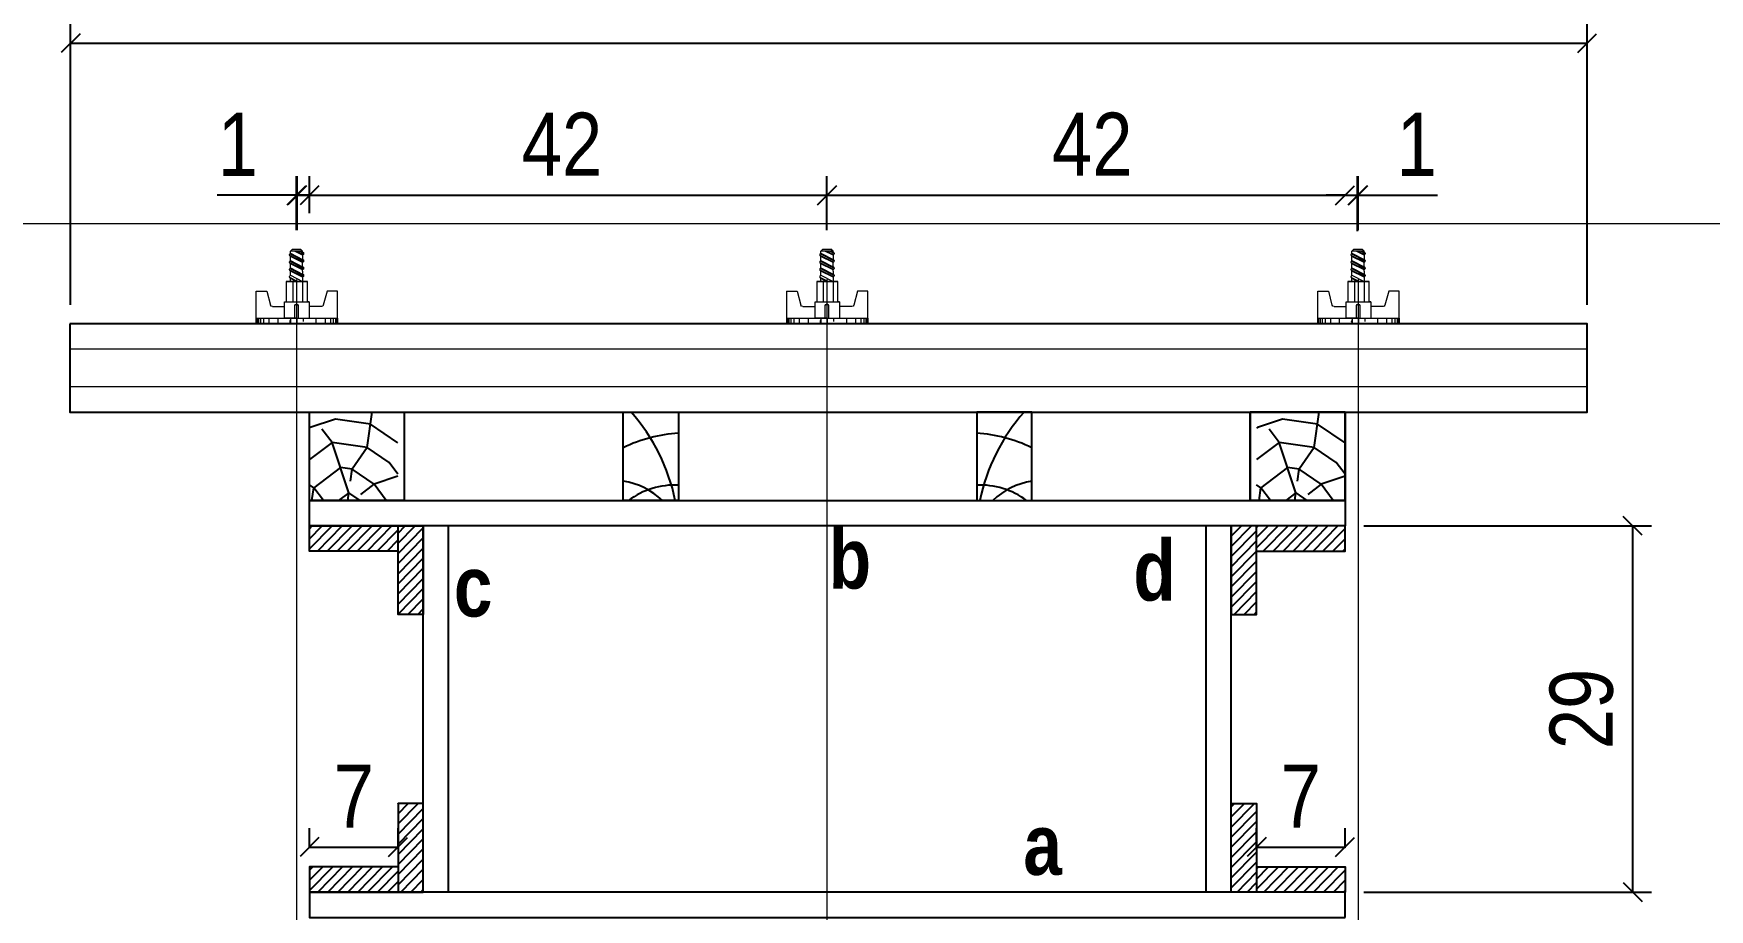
# Model space of a CAD drawing. Extents: x 2282 to 12463, y 760 to 16806.
# Drawn here: x 7774 to 8039.6, y 13948.4 to 14087.1 of the extents above; entities that cross this region are included whole.
import ezdxf

# ---------------------------------------------------------------- set-up
doc = ezdxf.new("R2010")
doc.units = 0
for name, color, linetype in [('1-2 PONTALETE', 7, 'Continuous'), ('COTA', 241, 'Continuous'), ('GRAVATA', 2, 'Continuous'), ('NOMENCLATURA', 7, 'Continuous'), ('Painéis', 200, 'Continuous'), ('PONTALETE', 7, 'Continuous'), ('SARRAFO', 251, 'Continuous')]:
    doc.layers.add(name, color=color, linetype=linetype)
doc.layers.add('CARIMBO', color=255, linetype='Continuous', lineweight=9)
doc.layers.add('Hachura', color=251, linetype='Continuous', lineweight=9)
doc.styles.add('COTA TECNICA 2X', font='techl___.ttf', dxfattribs={"height": 10})
doc.styles.add('ROMANC', font='techb___.ttf', dxfattribs={"height": 2.5})
doc.dimstyles.new('SECAO PILAR', dxfattribs={"dimtxt": 10, "dimasz": 3, "dimexe": 3, "dimexo": 3, "dimgap": 3, "dimtad": 1, "dimdec": 1, "dimlfac": 0.5, "dimzin": 12, "dimdsep": 46, "dimtxsty": 'COTA TECNICA 2X', "dimblk1": 'OBLIQUE', "dimblk2": 'OBLIQUE', "dimsah": 1, "dimcen": 0.9, "dimclrd": 256, "dimclre": 256, "dimclrt": 256, "dimadec": 1, "dimazin": 3, "dimtfac": 1, "dimtdec": 1, "dimtmove": 0, "dimatfit": 3, "dimfxl": 1, "dimtolj": 1, "dimtzin": 12, "dimarcsym": 0})
pattern_1 = [(45.5, (-107777.8458, -19734.4153), (-0.802406755, 0.788522922), [])]
pattern_2 = [(45.5, (-88980.7956, -19680.3702), (-0.802406755, 0.788522922), [])]
pattern_3 = [(45.5, (-107777.8458, -19764.4153), (-0.802406755, 0.788522922), [])]
pattern_4 = [(45.5, (-88980.7956, -19710.3702), (-0.802406755, 0.788522922), [])]

# ---------------------------------------------------------------- blocks, each defined once
blk = doc.blocks.new('_Oblique')
at = {"color": 0, "linetype": 'ByBlock', "lineweight": -2}
blk.add_line((-0.5, -0.5), (0.5, 0.5), dxfattribs=at)
blk = doc.blocks.new('*D274')
at = {"layer": 'COTA', "lineweight": -2, "transparency": 16777216}
for p, q in [((7815.71, 14055.98), (7815.71, 14064.53)), ((7817.77, 14058.69), (7817.77, 14064.53)), ((7815.71, 14061.53), (7803.12, 14061.53)), ((7817.77, 14061.53), (7815.71, 14061.53)), ((7817.77, 14061.53), (7820.77, 14061.53))]:
    blk.add_line(p, q, dxfattribs=at)
at = {"layer": 'Defpoints', "color": 0, "transparency": 16777216}
for p in [(7815.71, 14061.53), (7817.77, 14055.69), (7815.71, 14052.98)]:
    blk.add_point(p, dxfattribs=at)
at = {"layer": 'COTA', "lineweight": -2, "transparency": 16777216, "xscale": 3, "yscale": 3, "zscale": 3}
blk.add_blockref('_Oblique', (7815.71, 14061.53), dxfattribs=at)
at = {"layer": 'COTA', "lineweight": -2, "transparency": 16777216, "xscale": 3, "yscale": 3, "zscale": 3, "rotation": 180}
blk.add_blockref('_Oblique', (7817.77, 14061.53), dxfattribs=at)
at = {"layer": 'COTA', "transparency": 16777216, "insert": (7806.41, 14069.59), "char_height": 10, "attachment_point": 5, "style": 'COTA TECNICA 2X'}
blk.add_mtext('\\A1;1', dxfattribs=at)
blk = doc.blocks.new('*D275')
at = {"layer": 'COTA', "lineweight": -2, "transparency": 16777216}
for p, q in [((7983.88, 14055.98), (7983.88, 14064.53)), ((7981.81, 14061.53), (7978.81, 14061.53)), ((7981.81, 14061.53), (7983.88, 14061.53)), ((7983.88, 14061.53), (7996.46, 14061.53))]:
    blk.add_line(p, q, dxfattribs=at)
at = {"layer": 'Defpoints', "color": 0, "transparency": 16777216}
for p in [(7981.81, 14061.53), (7983.88, 14061.53), (7983.88, 14052.98)]:
    blk.add_point(p, dxfattribs=at)
at = {"layer": 'COTA', "lineweight": -2, "transparency": 16777216, "xscale": 3, "yscale": 3, "zscale": 3}
blk.add_blockref('_Oblique', (7981.81, 14061.53), dxfattribs=at)
at = {"layer": 'COTA', "lineweight": -2, "transparency": 16777216, "xscale": 3, "yscale": 3, "zscale": 3, "rotation": 180}
blk.add_blockref('_Oblique', (7983.88, 14061.53), dxfattribs=at)
at = {"layer": 'COTA', "transparency": 16777216, "insert": (7993.17, 14069.59), "char_height": 10, "attachment_point": 5, "style": 'COTA TECNICA 2X'}
blk.add_mtext('\\A1;1', dxfattribs=at)
blk = doc.blocks.new('*D276')
at = {"layer": 'COTA', "lineweight": -2, "transparency": 16777216}
for p, q in [((7779.91, 14044.18), (7779.91, 14088.61)), ((8020.17, 14044.18), (8020.17, 14088.61)), ((7779.91, 14085.61), (8020.17, 14085.61))]:
    blk.add_line(p, q, dxfattribs=at)
at = {"layer": 'Defpoints', "color": 0, "transparency": 16777216}
for p in [(8020.17, 14085.61), (7779.91, 14041.18), (8020.17, 14041.18)]:
    blk.add_point(p, dxfattribs=at)
at = {"layer": 'COTA', "lineweight": -2, "transparency": 16777216, "xscale": 3, "yscale": 3, "zscale": 3, "rotation": 180}
blk.add_blockref('_Oblique', (7779.91, 14085.61), dxfattribs=at)
at = {"layer": 'COTA', "lineweight": -2, "transparency": 16777216, "xscale": 3, "yscale": 3, "zscale": 3}
blk.add_blockref('_Oblique', (8020.17, 14085.61), dxfattribs=at)
at = {"layer": 'COTA', "transparency": 16777216, "insert": (7865.04, 14094.34), "char_height": 10, "attachment_point": 5, "style": 'COTA TECNICA 2X'}
blk.add_mtext('\\A1;Perfil Metálico L=150', dxfattribs=at)
blk = doc.blocks.new('*D277')
at = {"layer": 'COTA', "lineweight": -2, "transparency": 16777216}
for p, q in [((7984.81, 14009.17), (8030.38, 14009.17)), ((8027.38, 14009.17), (8027.38, 13951.17)), ((7984.81, 13951.17), (8030.38, 13951.17))]:
    blk.add_line(p, q, dxfattribs=at)
at = {"layer": 'Defpoints', "color": 0, "transparency": 16777216}
for p in [(7981.81, 14009.17), (7981.81, 13951.17), (8027.38, 13951.17)]:
    blk.add_point(p, dxfattribs=at)
at = {"layer": 'COTA', "lineweight": -2, "transparency": 16777216, "xscale": 3, "yscale": 3, "zscale": 3}
for p, rotation in [((8027.38, 14009.17), 90), ((8027.38, 13951.17), 270)]:
    blk.add_blockref('_Oblique', p, dxfattribs=dict(at, rotation=rotation))
at = {"layer": 'COTA', "transparency": 16777216, "insert": (8019.3, 13980.17), "char_height": 10, "attachment_point": 5, "rotation": 90, "style": 'COTA TECNICA 2X'}
blk.add_mtext('\\A1;29', dxfattribs=at)
blk = doc.blocks.new('C')
at = {"layer": 'Hachura', "color": 0}
for p, q in [((0, 3.22), (0, -3.22)), ((0.45, 3.22), (0, 3.22)), ((0.46, 3.16), (0, 3.16)), ((0.46, 3.05), (0, 3.05)), ((0.46, 2.88), (0, 2.88)), ((0, 2.75), (0, -1.16)), ((0.45, -3.23), (0.45, 3.22)), ((0.45, 3.22), (2.58, 3.22)), ((2.58, 3.22), (2.58, 2.39)), ((0.46, 2.65), (0, 2.65)), ((0.46, 2.23), (0, 2.23)), ((0.46, 1.51), (0, 1.51)), ((1.35, 1.94), (1.35, 0.96)), ((2.58, 2.39), (1.47, 2.09)), ((0.39, 0.49), (0.17, 0.49)), ((1.74, 0.97), (0.45, 0.97)), ((1.45, 0.1), (0.45, 0.1)), ((1.74, -0.97), (1.74, 0.97)), ((1.74, 0.97), (1.74, 0.84)), ((1.74, 0.97), (1.74, 0.84)), ((1.74, 0.84), (3.35, 0.84)), ((3.35, 0.45), (1.74, 0.45)), ((3.32, 0.84), (3.32, -0.84)), ((3.35, 0.84), (3.35, -0.84)), ((3.68, 0.45), (3.35, 0.45)), ((3.84, -0.52), (3.35, 0.45)), ((3.35, 0.06), (3.67, -0.57)), ((3.68, 0.45), (4.16, -0.52)), ((3.72, 0.5), (4.25, -0.57)), ((4.37, -0.55), (3.83, 0.53)), ((4.15, 0.45), (3.93, 0.45)), ((4.42, -0.52), (3.93, 0.45)), ((4.15, 0.45), (4.26, 0.45)), ((4.26, 0.45), (4.74, -0.52)), ((4.3, 0.5), (4.83, -0.57)), ((4.95, -0.55), (4.41, 0.53)), ((4.51, 0.45), (4.84, 0.45)), ((5, -0.52), (4.51, 0.45)), ((4.84, 0.45), (5.32, -0.52)), ((4.88, 0.5), (5.41, -0.57)), ((5.53, -0.55), (4.99, 0.53)), ((5.58, -0.52), (5.09, 0.45)), ((5.42, 0.45), (5.09, 0.45)), ((5.58, -0.52), (5.09, 0.45)), ((5.42, 0.45), (5.74, -0.19)), ((5.46, 0.5), (5.74, -0.07)), ((5.74, 0.19), (5.57, 0.53)), ((5.74, 0.32), (5.68, 0.45)), ((5.68, 0.45), (5.74, 0.45)), ((5.74, 0.45), (5.9, 0.29)), ((5.74, 0.45), (5.74, -0.52)), ((5.9, -0.36), (5.9, 0.29)), ((0.45, 0), (0, 0)), ((0.08, -0.48), (0.29, -0.48)), ((0.29, -0.48), (0.4, -0.48)), ((0.45, 0), (0.45, -0.97)), ((0.45, -0.16), (1.45, -0.16)), ((0.45, -0.65), (0.45, -0.32)), ((0.45, -3.23), (0.45, -0.65)), ((0.45, -0.97), (1.74, -0.97)), ((1.35, -1.94), (1.35, -0.97)), ((3.35, -0.32), (1.74, -0.32)), ((3.35, -0.84), (1.74, -0.84)), ((3.35, -0.07), (3.58, -0.52)), ((3.35, -0.52), (3.58, -0.52)), ((3.84, -0.52), (4.16, -0.52)), ((4.42, -0.52), (4.74, -0.52)), ((4.63, -0.52), (4.74, -0.52)), ((5, -0.52), (5.32, -0.52)), ((5.58, -0.52), (5.74, -0.52)), ((5.74, -0.52), (5.9, -0.36)), ((5.74, -0.52), (5.74, -0.52)), ((0.46, -1.52), (0, -1.52)), ((0.46, -2.23), (0, -2.23)), ((0.46, -2.65), (0, -2.65)), ((2.58, -2.39), (1.47, -2.1)), ((2.58, -3.23), (2.58, -2.39)), ((0.46, -2.88), (0, -2.88)), ((0.46, -3.05), (0, -3.05)), ((0.46, -3.16), (0, -3.16)), ((0, -3.22), (2.57, -3.22))]:
    blk.add_line(p, q, dxfattribs=at)
for centre, radius, start, end in [((1.52, 1.94), 0.161, 104.7436, 180), ((1.44, -0.03), 0.129, 272.695, 87.305), ((3.81, 0.39), 0.143, 25.5688, 154.4312), ((4.39, 0.39), 0.143, 25.5688, 154.4312), ((4.97, 0.39), 0.143, 25.5688, 154.4312), ((5.55, 0.39), 0.143, 25.5688, 154.4312), ((0.17, -0.37), 0.174, 221.744, 317.8592), ((3.71, -0.4), 0.174, 222.1408, 318.256), ((4.29, -0.4), 0.174, 222.1408, 318.256), ((4.87, -0.4), 0.174, 222.1408, 318.256), ((5.45, -0.4), 0.174, 222.1408, 318.256), ((5.61, -0.4), 0.174, 317.8592, 318.256), ((1.52, -1.94), 0.161, 180, 255.2564)]:
    blk.add_arc(centre, radius, start, end, dxfattribs=at)
blk = doc.blocks.new('*D290')
at = {"layer": 'COTA', "lineweight": -2, "transparency": 16777216}
for p, q in [((7815.81, 14055.98), (7815.81, 14064.53)), ((7899.73, 14055.98), (7899.73, 14064.53)), ((7815.81, 14061.53), (7899.73, 14061.53))]:
    blk.add_line(p, q, dxfattribs=at)
at = {"layer": 'Defpoints', "color": 0, "transparency": 16777216}
for p in [(7899.73, 14061.53), (7815.81, 14052.98), (7899.73, 14052.98)]:
    blk.add_point(p, dxfattribs=at)
at = {"layer": 'COTA', "lineweight": -2, "transparency": 16777216, "xscale": 3, "yscale": 3, "zscale": 3, "rotation": 180}
blk.add_blockref('_Oblique', (7815.81, 14061.53), dxfattribs=at)
at = {"layer": 'COTA', "lineweight": -2, "transparency": 16777216, "xscale": 3, "yscale": 3, "zscale": 3}
blk.add_blockref('_Oblique', (7899.73, 14061.53), dxfattribs=at)
at = {"layer": 'COTA', "transparency": 16777216, "insert": (7857.77, 14069.6), "char_height": 10, "attachment_point": 5, "style": 'COTA TECNICA 2X'}
blk.add_mtext('\\A1;42', dxfattribs=at)
blk = doc.blocks.new('*D291')
at = {"layer": 'COTA', "lineweight": -2, "transparency": 16777216}
for p, q in [((7899.73, 14055.98), (7899.73, 14064.53)), ((7983.81, 14055.84), (7983.81, 14064.53)), ((7899.73, 14061.53), (7983.81, 14061.53))]:
    blk.add_line(p, q, dxfattribs=at)
at = {"layer": 'Defpoints', "color": 0, "transparency": 16777216}
for p in [(7983.81, 14061.53), (7899.73, 14052.98), (7983.81, 14052.84)]:
    blk.add_point(p, dxfattribs=at)
at = {"layer": 'COTA', "lineweight": -2, "transparency": 16777216, "xscale": 3, "yscale": 3, "zscale": 3, "rotation": 180}
blk.add_blockref('_Oblique', (7899.73, 14061.53), dxfattribs=at)
at = {"layer": 'COTA', "lineweight": -2, "transparency": 16777216, "xscale": 3, "yscale": 3, "zscale": 3}
blk.add_blockref('_Oblique', (7983.81, 14061.53), dxfattribs=at)
at = {"layer": 'COTA', "transparency": 16777216, "insert": (7941.77, 14069.6), "char_height": 10, "attachment_point": 5, "style": 'COTA TECNICA 2X'}
blk.add_mtext('\\A1;42', dxfattribs=at)
blk = doc.blocks.new('*D279')
at = {"layer": 'COTA', "lineweight": -2, "transparency": 16777216}
for p, q in [((7967.8, 13958.17), (7967.8, 13961.29)), ((7981.81, 13958.17), (7981.81, 13961.29)), ((7967.8, 13958.29), (7981.81, 13958.29))]:
    blk.add_line(p, q, dxfattribs=at)
at = {"layer": 'Defpoints', "color": 0, "transparency": 16777216}
for p in [(7981.81, 13958.29), (7967.8, 13955.17), (7981.81, 13955.17)]:
    blk.add_point(p, dxfattribs=at)
at = {"layer": 'COTA', "lineweight": -2, "transparency": 16777216, "xscale": 3, "yscale": 3, "zscale": 3, "rotation": 180}
blk.add_blockref('_Oblique', (7967.8, 13958.29), dxfattribs=at)
at = {"layer": 'COTA', "lineweight": -2, "transparency": 16777216, "xscale": 3, "yscale": 3, "zscale": 3}
blk.add_blockref('_Oblique', (7981.81, 13958.29), dxfattribs=at)
at = {"layer": 'COTA', "transparency": 16777216, "insert": (7974.8, 13966.36), "char_height": 10, "attachment_point": 5, "style": 'COTA TECNICA 2X'}
blk.add_mtext('\\A1;7', dxfattribs=at)
blk = doc.blocks.new('*D280')
at = {"layer": 'COTA', "lineweight": -2, "transparency": 16777216}
for p, q in [((7817.77, 13958.17), (7817.77, 13961.29)), ((7831.79, 13958.17), (7831.79, 13961.29)), ((7817.77, 13958.29), (7831.79, 13958.29))]:
    blk.add_line(p, q, dxfattribs=at)
at = {"layer": 'Defpoints', "color": 0, "transparency": 16777216}
for p in [(7831.79, 13958.29), (7817.77, 13955.17), (7831.79, 13955.17)]:
    blk.add_point(p, dxfattribs=at)
at = {"layer": 'COTA', "lineweight": -2, "transparency": 16777216, "xscale": 3, "yscale": 3, "zscale": 3, "rotation": 180}
blk.add_blockref('_Oblique', (7817.77, 13958.29), dxfattribs=at)
at = {"layer": 'COTA', "lineweight": -2, "transparency": 16777216, "xscale": 3, "yscale": 3, "zscale": 3}
blk.add_blockref('_Oblique', (7831.79, 13958.29), dxfattribs=at)
at = {"layer": 'COTA', "transparency": 16777216, "insert": (7824.78, 13966.36), "char_height": 10, "attachment_point": 5, "style": 'COTA TECNICA 2X'}
blk.add_mtext('\\A1;7', dxfattribs=at)

msp = doc.modelspace()

# ---------------------------------------------------------------- hatches: boundary and pattern name
at = {"layer": 'PONTALETE'}
h = msp.add_hatch(dxfattribs=at)
h.set_pattern_fill('TRONCO', color=1, scale=37.5, angle=82, style=0, pattern_type=2)
h.set_pattern_definition([(82, (-3816.7, 15375.83), (-31.91606, 42.35404), [11.25, -26.25]), (82, (-3818.558, 15376.09), (-31.91606, 42.35404), [11.25, -26.25]), (82, (-3822.01, 15378.47), (-31.91606, 42.35404), [7.5, -30]), (82, (-3825.463, 15380.847), (-31.91606, 42.35404), [5.625, -31.875]), (82, (-3829.176, 15381.37), (-31.91606, 42.35404), [3.75, -33.75]), (82, (-3834.194, 15372.607), (-31.91606, 42.35404), [1.875, -9.375, 1.875, -24.375]), (82, (-3835.27, 15378.44), (-31.91606, 42.35404), [1.875, -15, 5.625, -15]), (82, (-3836.08, 15386.126), (-31.91606, 42.35404), [1.875, -1.875, 1.875, -31.875]), (82, (-3838.2, 15384.53), (-31.91606, 42.35404), [1.875, -35.625]), (82, (-3842.173, 15383.196), (-31.91606, 42.35404), [5.625, -31.875]), (82, (-3845.887, 15383.717), (-31.91606, 42.35404), [7.5, -30]), (82, (-3849.86, 15382.383), (-31.91606, 42.35404), [9.375, -11.25, 1.875, -15]), (172, (-3829.668, 15364.397), (-42.35404, -31.91606), [1.875, -3.75, 9.375, -22.5]), (172, (-3833.12, 15366.776), (-42.35404, -31.91606), [1.875, -1.875, 5.625, -28.125]), (172, (-3847.714, 15370.72), (-42.35404, -31.91606), [3.75, -33.75]), (172, (-3832.6, 15370.49), (-42.35404, -31.91606), [7.5, -11.25, 1.875, -16.875]), (172, (-3852.762, 15375.217), (-42.35404, -31.91606), [1.875, -35.625]), (172, (-3833.934, 15374.464), (-42.35404, -31.91606), [5.625, -31.875]), (172, (-3835.27, 15378.44), (-42.35404, -31.91606), [3.75, -33.75]), (172, (-3834.746, 15382.15), (-42.35404, -31.91606), [1.875, -5.625, 5.625, -24.375]), (172, (-3836.342, 15384.27), (-42.35404, -31.91606), [1.875, -35.625]), (172, (-3828.654, 15385.082), (-42.35404, -31.91606), [5.25, -32.25]), (172, (-3820.966, 15385.895), (-42.35404, -31.91606), [3.75, -33.75]), (172, (-3835.3, 15391.696), (-42.35404, -31.91606), [1.875, -35.625]), (172, (-3832.92, 15395.15), (-42.35404, -31.91606), [5.625, -31.875]), (172, (-3832.398, 15398.863), (-42.35404, -31.91606), [5.625, -31.875]), (127, (-3818.327, 15391.205), (-37.13505, 5.21899), [2.651625, -2.651625, 2.651625, -45.078134]), (127, (-3828.654, 15385.082), (-37.13505, 5.21899), [5.30325, -47.72976]), (127, (-3849.31, 15372.838), (-37.13505, 5.21899), [5.30325, -47.72976]), (127, (-3838.982, 15378.96), (-37.13505, 5.21899), [5.30325, -47.72976]), (127, (-3831.294, 15379.773), (-37.13505, 5.21899), [5.30325, -47.72976]), (127, (-3822.3, 15389.87), (-37.13505, 5.21899), [5.30325, -47.72976]), (127, (-3824.68, 15386.417), (-37.13505, 5.21899), [7.95495, -45.07806]), (127, (-3842.956, 15377.625), (-37.13505, 5.21899), [2.65162, -50.38138]), (127, (-3846.93, 15376.29), (-37.13505, 5.21899), [2.65162, -50.38138]), (127, (-3844.843, 15391.144), (-37.13505, 5.21899), [2.65162, -50.38138]), (127, (-3828.363, 15373.68), (-37.13505, 5.21899), [2.65162, -50.38138]), (127, (-3838.49, 15395.932), (-37.13505, 5.21899), [2.65162, -50.38138]), (127, (-3836.603, 15382.413), (-37.13505, 5.21899), [2.65162, -50.38138]), (127, (-3839.795, 15386.648), (-37.13505, 5.21899), [2.65162, -50.38138]), (217, (-3832.63, 15383.748), (-5.21899, -37.13505), [2.651625, -2.651625, 7.95495, -39.77481]), (217, (-3831.846, 15389.318), (-5.21899, -37.13505), [2.65162, -50.38138]), (217, (-3818.849, 15387.49), (-5.21899, -37.13505), [2.65162, -50.38138]), (217, (-3829.176, 15381.37), (-5.21899, -37.13505), [2.65162, -50.38138]), (217, (-3835.82, 15387.983), (-5.21899, -37.13505), [2.65162, -50.38138]), (217, (-3827.841, 15377.394), (-5.21899, -37.13505), [2.65162, -50.38138]), (217, (-3825.754, 15392.249), (-5.21899, -37.13505), [2.65162, -50.38138]), (217, (-3818.267, 15364.688), (-5.21899, -37.13505), [2.65162, -50.38138]), (217, (-3819.862, 15366.806), (-5.21899, -37.13505), [5.30325, -47.72976]), (217, (-3821.458, 15368.924), (-5.21899, -37.13505), [5.30325, -47.72976]), (217, (-3820.936, 15372.637), (-5.21899, -37.13505), [5.30325, -47.72976]), (217, (-3824.39, 15375.016), (-5.21899, -37.13505), [5.30325, -47.72976]), (217, (-3837.155, 15391.957), (-5.21899, -37.13505), [5.30325, -47.72976]), (217, (-3817.544, 15396.775), (-5.21899, -37.13505), [5.30325, -47.72976]), (217, (-3846.99, 15402.807), (-5.21899, -37.13505), [5.30325, -47.72976]), (217, (-3843.277, 15402.285), (-5.21899, -37.13505), [5.30325, -47.72976]), (217, (-3841.943, 15398.31), (-5.21899, -37.13505), [5.30325, -47.72976]), (217, (-3845.596, 15372.316), (-5.21899, -37.13505), [7.95495, -45.07806]), (217, (-3838.49, 15395.932), (-5.21899, -37.13505), [7.95495, -45.07806]), (108.56505, (-3852.501, 15377.073), (5.218991, 37.135053), [4.1925, -79.66005]), (108.56505, (-3833.934, 15374.464), (5.218991, 37.135053), [4.1925, -79.66005]), (108.56505, (-3844.552, 15379.743), (5.218991, 37.135053), [4.1925, -79.66005]), (108.56505, (-3816.992, 15387.23), (5.218991, 37.135053), [4.1925, -79.66005]), (108.56505, (-3820.966, 15385.895), (5.218991, 37.135053), [4.1925, -79.66005]), (108.56505, (-3829.959, 15375.799), (5.218991, 37.135053), [4.1925, -79.66005]), (108.56505, (-3848.527, 15378.408), (5.218991, 37.135053), [4.1925, -79.66005]), (108.56505, (-3835.82, 15387.983), (5.218991, 37.135053), [8.385, -75.46755]), (145.43495, (-3841.39, 15388.766), (-37.135053, 5.218991), [4.1925, -79.66005]), (145.43495, (-3829.467, 15392.77), (-37.135053, 5.218991), [4.1925, -79.66005]), (145.43495, (-3839.504, 15375.247), (-37.135053, 5.218991), [4.1925, -79.66005]), (145.43495, (-3842.404, 15368.08), (-37.135053, 5.218991), [4.1925, -79.66005]), (145.43495, (-3831.846, 15389.318), (-37.135053, 5.218991), [4.1925, -79.66005]), (145.43495, (-3832.368, 15385.604), (-37.135053, 5.218991), [4.1925, -79.66005]), (145.43495, (-3840.026, 15371.533), (-37.135053, 5.218991), [8.385, -75.46755]), (145.43495, (-3823.114, 15397.558), (-37.135053, 5.218991), [8.385, -75.46755]), (145.43495, (-3825.493, 15394.105), (-37.135053, 5.218991), [8.385, -75.46755]), (198.56505, (-3824.098, 15363.614), (-37.135053, 5.218991), [4.1925, -79.66005]), (198.56505, (-3844.522, 15366.485), (-37.135053, 5.218991), [4.1925, -79.66005]), (198.56505, (-3817.484, 15370.259), (-37.135053, 5.218991), [4.1925, -79.66005]), (198.56505, (-3851.427, 15371.242), (-37.135053, 5.218991), [4.1925, -79.66005]), (198.56505, (-3828.624, 15371.824), (-37.135053, 5.218991), [4.1925, -79.66005]), (198.56505, (-3831.294, 15379.773), (-37.135053, 5.218991), [4.1925, -79.66005]), (198.56505, (-3838.199, 15384.53), (-37.135053, 5.218991), [4.1925, -79.66005]), (198.56505, (-3825.694, 15365.732), (-37.135057, 5.219004), [4.1925, -79.66005]), (198.56505, (-3829.959, 15375.799), (-37.135053, 5.218991), [4.1925, -79.66005]), (198.56505, (-3824.68, 15386.417), (-37.135053, 5.218991), [4.1925, -79.66005]), (198.56505, (-3827.871, 15390.653), (-37.135053, 5.218991), [4.1925, -79.66005]), (198.56505, (-3837.968, 15399.645), (-37.135053, 5.218991), [4.1925, -79.66005]), (198.56505, (-3853.023, 15373.36), (-37.135053, 5.218991), [4.1925, -79.66005]), (198.56505, (-3851.949, 15367.529), (-37.135053, 5.218991), [8.385, -75.46755]), (198.56505, (-3825.172, 15369.446), (-37.135053, 5.218991), [8.385, -75.46755]), (235.43495, (-3820.384, 15363.092), (-5.218991, -37.135053), [4.1925, -79.66005]), (235.43495, (-3814.091, 15394.396), (-5.218991, -37.135053), [4.1925, -79.66005]), (235.43495, (-3832.92, 15395.149), (-5.218991, -37.135053), [4.1925, -79.66005]), (235.43495, (-3822.01, 15378.468), (-5.218991, -37.135053), [4.1925, -79.66005]), (235.43495, (-3818.558, 15376.09), (-5.218991, -37.135053), [4.1925, -79.66005]), (235.43495, (-3825.463, 15380.847), (-5.218991, -37.135053), [4.1925, -79.66005]), (235.43495, (-3846.178, 15395.119), (-5.218991, -37.135053), [4.1925, -79.66005]), (235.43495, (-3847.513, 15399.093), (-5.218991, -37.135053), [8.385, -75.46755])])
h.paths.add_polyline_path([(7817.77, 14013.18), (7831.77, 14013.18), (7831.77, 14027.18), (7817.77, 14027.18)])
h = msp.add_hatch(dxfattribs=at)
h.set_pattern_fill('TRONCO', color=1, scale=37.5, angle=82, style=0, pattern_type=2)
h.set_pattern_definition([(82, (-3666.664, 15375.83), (-31.91606, 42.35404), [11.25, -26.25]), (82, (-3668.52, 15376.09), (-31.91606, 42.35404), [11.25, -26.25]), (82, (-3671.973, 15378.47), (-31.91606, 42.35404), [7.5, -30]), (82, (-3675.426, 15380.847), (-31.91606, 42.35404), [5.625, -31.875]), (82, (-3679.14, 15381.37), (-31.91606, 42.35404), [3.75, -33.75]), (82, (-3684.158, 15372.607), (-31.91606, 42.35404), [1.875, -9.375, 1.875, -24.375]), (82, (-3685.23, 15378.44), (-31.91606, 42.35404), [1.875, -15, 5.625, -15]), (82, (-3686.045, 15386.126), (-31.91606, 42.35404), [1.875, -1.875, 1.875, -31.875]), (82, (-3688.162, 15384.53), (-31.91606, 42.35404), [1.875, -35.625]), (82, (-3692.137, 15383.196), (-31.91606, 42.35404), [5.625, -31.875]), (82, (-3695.85, 15383.717), (-31.91606, 42.35404), [7.5, -30]), (82, (-3699.825, 15382.383), (-31.91606, 42.35404), [9.375, -11.25, 1.875, -15]), (172, (-3679.63, 15364.397), (-42.35404, -31.91606), [1.875, -3.75, 9.375, -22.5]), (172, (-3683.084, 15366.776), (-42.35404, -31.91606), [1.875, -1.875, 5.625, -28.125]), (172, (-3697.677, 15370.72), (-42.35404, -31.91606), [3.75, -33.75]), (172, (-3682.56, 15370.49), (-42.35404, -31.91606), [7.5, -11.25, 1.875, -16.875]), (172, (-3702.725, 15375.217), (-42.35404, -31.91606), [1.875, -35.625]), (172, (-3683.897, 15374.464), (-42.35404, -31.91606), [5.625, -31.875]), (172, (-3685.23, 15378.44), (-42.35404, -31.91606), [3.75, -33.75]), (172, (-3684.71, 15382.15), (-42.35404, -31.91606), [1.875, -5.625, 5.625, -24.375]), (172, (-3686.305, 15384.27), (-42.35404, -31.91606), [1.875, -35.625]), (172, (-3678.618, 15385.082), (-42.35404, -31.91606), [5.25, -32.25]), (172, (-3670.93, 15385.895), (-42.35404, -31.91606), [3.75, -33.75]), (172, (-3685.26, 15391.696), (-42.35404, -31.91606), [1.875, -35.625]), (172, (-3682.883, 15395.15), (-42.35404, -31.91606), [5.625, -31.875]), (172, (-3682.36, 15398.863), (-42.35404, -31.91606), [5.625, -31.875]), (127, (-3668.29, 15391.205), (-37.13505, 5.21899), [2.651625, -2.651625, 2.651625, -45.078134]), (127, (-3678.618, 15385.082), (-37.13505, 5.21899), [5.30325, -47.72976]), (127, (-3699.273, 15372.838), (-37.13505, 5.21899), [5.30325, -47.72976]), (127, (-3688.945, 15378.96), (-37.13505, 5.21899), [5.30325, -47.72976]), (127, (-3681.257, 15379.773), (-37.13505, 5.21899), [5.30325, -47.72976]), (127, (-3672.264, 15389.87), (-37.13505, 5.21899), [5.30325, -47.72976]), (127, (-3674.643, 15386.417), (-37.13505, 5.21899), [7.95495, -45.07806]), (127, (-3692.92, 15377.625), (-37.13505, 5.21899), [2.65162, -50.38138]), (127, (-3696.894, 15376.29), (-37.13505, 5.21899), [2.65162, -50.38138]), (127, (-3694.806, 15391.144), (-37.13505, 5.21899), [2.65162, -50.38138]), (127, (-3678.326, 15373.68), (-37.13505, 5.21899), [2.65162, -50.38138]), (127, (-3688.453, 15395.932), (-37.13505, 5.21899), [2.65162, -50.38138]), (127, (-3686.566, 15382.413), (-37.13505, 5.21899), [2.65162, -50.38138]), (127, (-3689.758, 15386.648), (-37.13505, 5.21899), [2.65162, -50.38138]), (217, (-3682.592, 15383.748), (-5.21899, -37.13505), [2.651625, -2.651625, 7.95495, -39.77481]), (217, (-3681.81, 15389.318), (-5.21899, -37.13505), [2.65162, -50.38138]), (217, (-3668.812, 15387.49), (-5.21899, -37.13505), [2.65162, -50.38138]), (217, (-3679.14, 15381.37), (-5.21899, -37.13505), [2.65162, -50.38138]), (217, (-3685.784, 15387.983), (-5.21899, -37.13505), [2.65162, -50.38138]), (217, (-3677.805, 15377.394), (-5.21899, -37.13505), [2.65162, -50.38138]), (217, (-3675.717, 15392.249), (-5.21899, -37.13505), [2.65162, -50.38138]), (217, (-3668.23, 15364.688), (-5.21899, -37.13505), [2.65162, -50.38138]), (217, (-3669.826, 15366.806), (-5.21899, -37.13505), [5.30325, -47.72976]), (217, (-3671.421, 15368.924), (-5.21899, -37.13505), [5.30325, -47.72976]), (217, (-3670.9, 15372.637), (-5.21899, -37.13505), [5.30325, -47.72976]), (217, (-3674.352, 15375.016), (-5.21899, -37.13505), [5.30325, -47.72976]), (217, (-3687.118, 15391.957), (-5.21899, -37.13505), [5.30325, -47.72976]), (217, (-3667.507, 15396.775), (-5.21899, -37.13505), [5.30325, -47.72976]), (217, (-3696.954, 15402.807), (-5.21899, -37.13505), [5.30325, -47.72976]), (217, (-3693.24, 15402.285), (-5.21899, -37.13505), [5.30325, -47.72976]), (217, (-3691.906, 15398.31), (-5.21899, -37.13505), [5.30325, -47.72976]), (217, (-3695.56, 15372.316), (-5.21899, -37.13505), [7.95495, -45.07806]), (217, (-3688.453, 15395.932), (-5.21899, -37.13505), [7.95495, -45.07806]), (108.56505, (-3702.464, 15377.073), (5.218991, 37.135053), [4.1925, -79.66005]), (108.56505, (-3683.897, 15374.464), (5.218991, 37.135053), [4.1925, -79.66005]), (108.56505, (-3694.515, 15379.743), (5.218991, 37.135053), [4.1925, -79.66005]), (108.56505, (-3666.955, 15387.23), (5.218991, 37.135053), [4.1925, -79.66005]), (108.56505, (-3670.93, 15385.895), (5.218991, 37.135053), [4.1925, -79.66005]), (108.56505, (-3679.922, 15375.799), (5.218991, 37.135053), [4.1925, -79.66005]), (108.56505, (-3698.49, 15378.408), (5.218991, 37.135053), [4.1925, -79.66005]), (108.56505, (-3685.784, 15387.983), (5.218991, 37.135053), [8.385, -75.46755]), (145.43495, (-3691.354, 15388.766), (-37.135053, 5.218991), [4.1925, -79.66005]), (145.43495, (-3679.43, 15392.77), (-37.135053, 5.218991), [4.1925, -79.66005]), (145.43495, (-3689.467, 15375.247), (-37.135053, 5.218991), [4.1925, -79.66005]), (145.43495, (-3692.368, 15368.08), (-37.135053, 5.218991), [4.1925, -79.66005]), (145.43495, (-3681.809, 15389.318), (-37.135053, 5.218991), [4.1925, -79.66005]), (145.43495, (-3682.331, 15385.604), (-37.135053, 5.218991), [4.1925, -79.66005]), (145.43495, (-3689.989, 15371.533), (-37.135053, 5.218991), [8.385, -75.46755]), (145.43495, (-3673.077, 15397.558), (-37.135053, 5.218991), [8.385, -75.46755]), (145.43495, (-3675.456, 15394.105), (-37.135053, 5.218991), [8.385, -75.46755]), (198.56505, (-3674.061, 15363.614), (-37.135053, 5.218991), [4.1925, -79.66005]), (198.56505, (-3694.485, 15366.485), (-37.135053, 5.218991), [4.1925, -79.66005]), (198.56505, (-3667.447, 15370.259), (-37.135053, 5.218991), [4.1925, -79.66005]), (198.56505, (-3701.39, 15371.242), (-37.135053, 5.218991), [4.1925, -79.66005]), (198.56505, (-3678.587, 15371.824), (-37.135053, 5.218991), [4.1925, -79.66005]), (198.56505, (-3681.257, 15379.773), (-37.135053, 5.218991), [4.1925, -79.66005]), (198.56505, (-3688.162, 15384.53), (-37.135053, 5.218991), [4.1925, -79.66005]), (198.56505, (-3675.657, 15365.732), (-37.135057, 5.219004), [4.1925, -79.66005]), (198.56505, (-3679.922, 15375.799), (-37.135053, 5.218991), [4.1925, -79.66005]), (198.56505, (-3674.643, 15386.417), (-37.135053, 5.218991), [4.1925, -79.66005]), (198.56505, (-3677.835, 15390.653), (-37.135053, 5.218991), [4.1925, -79.66005]), (198.56505, (-3687.931, 15399.645), (-37.135053, 5.218991), [4.1925, -79.66005]), (198.56505, (-3702.986, 15373.36), (-37.135053, 5.218991), [4.1925, -79.66005]), (198.56505, (-3701.912, 15367.529), (-37.135053, 5.218991), [8.385, -75.46755]), (198.56505, (-3675.135, 15369.446), (-37.135053, 5.218991), [8.385, -75.46755]), (235.43495, (-3670.347, 15363.092), (-5.218991, -37.135053), [4.1925, -79.66005]), (235.43495, (-3664.055, 15394.396), (-5.218991, -37.135053), [4.1925, -79.66005]), (235.43495, (-3682.883, 15395.149), (-5.218991, -37.135053), [4.1925, -79.66005]), (235.43495, (-3671.973, 15378.468), (-5.218991, -37.135053), [4.1925, -79.66005]), (235.43495, (-3668.52, 15376.09), (-5.218991, -37.135053), [4.1925, -79.66005]), (235.43495, (-3675.426, 15380.847), (-5.218991, -37.135053), [4.1925, -79.66005]), (235.43495, (-3696.141, 15395.119), (-5.218991, -37.135053), [4.1925, -79.66005]), (235.43495, (-3697.476, 15399.093), (-5.218991, -37.135053), [8.385, -75.46755])])
h.paths.add_polyline_path([(7967.81, 14013.18), (7981.81, 14013.18), (7981.81, 14027.18), (7967.81, 14027.18)])
at = {"layer": 'SARRAFO'}
h = msp.add_hatch(dxfattribs=at)
h.set_pattern_fill('ANSI31', color=256, scale=9, angle=0.5, style=0)
h.set_pattern_definition(pattern_2)
h.paths.add_polyline_path([(7831.79, 14005.17), (7817.77, 14005.17), (7817.77, 14009.17), (7831.79, 14009.17)])
h = msp.add_hatch(dxfattribs=at)
h.set_pattern_fill('ANSI31', color=256, scale=9, angle=0.5, style=0)
h.set_pattern_definition(pattern_1)
h.paths.add_polyline_path([(7835.79, 14009.17), (7831.79, 14009.17), (7831.79, 13995.15), (7835.79, 13995.15)])
h = msp.add_hatch(dxfattribs=at)
h.set_pattern_fill('ANSI31', color=256, scale=9, angle=0.5, style=0)
h.set_pattern_definition(pattern_1)
h.paths.add_polyline_path([(7963.8, 14009.17), (7967.8, 14009.17), (7967.8, 13995.15), (7963.8, 13995.15)])
h = msp.add_hatch(dxfattribs=at)
h.set_pattern_fill('ANSI31', color=256, scale=9, angle=0.5, style=0)
h.set_pattern_definition(pattern_2)
h.paths.add_polyline_path([(7967.8, 14005.17), (7981.81, 14005.17), (7981.81, 14009.17), (7967.8, 14009.17)])
h = msp.add_hatch(dxfattribs=at)
h.set_pattern_fill('ANSI31', color=256, scale=9, angle=0.5, style=0)
h.set_pattern_definition(pattern_3)
h.paths.add_polyline_path([(7835.79, 13951.17), (7831.79, 13951.17), (7831.79, 13965.18), (7835.79, 13965.18)])
h = msp.add_hatch(dxfattribs=at)
h.set_pattern_fill('ANSI31', color=256, scale=9, angle=0.5, style=0)
h.set_pattern_definition(pattern_3)
h.paths.add_polyline_path([(7963.8, 13951.17), (7967.8, 13951.17), (7967.8, 13965.18), (7963.8, 13965.18)])
h = msp.add_hatch(dxfattribs=at)
h.set_pattern_fill('ANSI31', color=256, scale=9, angle=0.5, style=0)
h.set_pattern_definition(pattern_4)
h.paths.add_polyline_path([(7831.79, 13955.17), (7817.77, 13955.17), (7817.77, 13951.17), (7831.79, 13951.17)])
h = msp.add_hatch(dxfattribs=at)
h.set_pattern_fill('ANSI31', color=256, scale=9, angle=0.5, style=0)
h.set_pattern_definition(pattern_4)
h.paths.add_polyline_path([(7967.8, 13955.17), (7981.81, 13955.17), (7981.81, 13951.17), (7967.8, 13951.17)])

# ---------------------------------------------------------------- linework, layer by layer
at = {"layer": '1-2 PONTALETE', "color": 1}
for centre, radius, start, end in [((7877.67, 14000.57), 23.32, 93.5441, 115.9137), ((7922.01, 14000.57), 23.32, 64.0863, 86.4559), ((7865.63, 14004.65), 11.74, 46.6479, 80.9173), ((7934.06, 14004.65), 11.74, 99.0827, 133.3521), ((7875.68, 14003.31), 12.32, 87.4574, 126.7023), ((7924, 14003.31), 12.32, 53.2977, 92.5426)]:
    msp.add_arc(centre, radius, start, end, dxfattribs=at)
at = {"layer": 'CARIMBO', "color": 3}
msp.add_line((2282.39, 14057.07), (9611.68, 14057.07), dxfattribs=at)
at = {"layer": 'GRAVATA', "color": 1}
msp.add_lwpolyline([(7779.82, 14041.18), (7779.82, 14027.18), (8020.17, 14027.18), (8020.17, 14041.18)], close=True, dxfattribs=at)
at = {"layer": 'Hachura'}
for p, q in [((7815.77, 13908.35), (7815.76, 14048.18)), ((7899.8, 13908.35), (7899.79, 14048.18)), ((7983.95, 13908.35), (7983.94, 14048.18)), ((7779.82, 14037.18), (8020.17, 14037.18)), ((8020.17, 14031.18), (7779.82, 14031.18))]:
    msp.add_line(p, q, dxfattribs=at)
at = {"layer": 'Painéis'}
for p, q in [((7835.79, 13951.17), (7835.79, 14009.17)), ((7839.79, 13951.17), (7839.79, 14009.17)), ((7959.8, 13951.17), (7959.8, 14009.17)), ((7963.8, 13951.17), (7963.8, 14009.17))]:
    msp.add_line(p, q, dxfattribs=at)
for points in [[(7981.81, 14013.18), (7981.81, 14009.17), (7817.77, 14009.17), (7817.77, 14013.18)], [(7981.81, 13947.16), (7981.81, 13951.17), (7817.77, 13951.17), (7817.77, 13947.16)]]:
    msp.add_lwpolyline(points, close=True, dxfattribs=at)
at = {"layer": 'PONTALETE', "color": 1}
for points in [[(7817.77, 14027.18), (7832.77, 14027.18), (7832.77, 14013.18), (7817.77, 14013.18)], [(7867.48, 14027.18), (7876.23, 14027.18), (7876.23, 14013.18), (7867.48, 14013.18)], [(7932.21, 14027.18), (7923.46, 14027.18), (7923.46, 14013.18), (7932.21, 14013.18)], [(7966.81, 14027.18), (7981.81, 14027.18), (7981.81, 14013.18), (7966.81, 14013.18)]]:
    msp.add_lwpolyline(points, close=True, dxfattribs=at)
at = {"layer": 'PONTALETE', "color": 40}
msp.add_lwpolyline([(7981.81, 14027.18), (7966.81, 14027.18), (7966.81, 14013.18), (7981.81, 14013.18)], close=True, dxfattribs=at)
at = {"layer": 'PONTALETE', "color": 1}
for centre, start, end in [((7845.92, 14007.05), 11.6357, 41.4455), ((7953.76, 14007.05), 138.5545, 168.3643)]:
    msp.add_arc(centre, 30.42, start, end, dxfattribs=at)
at = {"layer": 'SARRAFO'}
for points in [[(7817.77, 14009.17), (7835.79, 14009.17), (7835.79, 13995.15), (7831.79, 13995.15), (7831.79, 14009.17)], [(7831.79, 14005.17), (7817.77, 14005.17), (7817.77, 14009.17)], [(7981.81, 14009.17), (7963.8, 14009.17), (7963.8, 13995.15), (7967.8, 13995.15), (7967.8, 14009.17)], [(7967.8, 14005.17), (7981.81, 14005.17), (7981.81, 14009.17)], [(7817.77, 13951.17), (7835.79, 13951.17), (7835.79, 13965.18), (7831.79, 13965.18), (7831.79, 13951.17)], [(7981.81, 13951.17), (7963.8, 13951.17), (7963.8, 13965.18), (7967.8, 13965.18), (7967.8, 13951.17)], [(7831.79, 13955.17), (7817.77, 13955.17), (7817.77, 13951.17)], [(7967.8, 13955.17), (7981.81, 13955.17), (7981.81, 13951.17)]]:
    msp.add_lwpolyline(points, dxfattribs=at)

# ---------------------------------------------------------------- block references
at = {"layer": 'Hachura', "linetype": 'Continuous', "xscale": -2, "yscale": 2, "zscale": 2, "rotation": 270}
for p in [(7815.77, 14041.18), (7899.8, 14041.18), (7983.95, 14041.18)]:
    msp.add_blockref('C', p, dxfattribs=at)

# ---------------------------------------------------------------- texts
at = {"layer": 'NOMENCLATURA', "style": 'ROMANC'}
for s, p in [('b', (7900.02, 13999.23)), ('d', (7948.28, 13997.33)), ('c', (7840.63, 13994.8)), ('a', (7930.85, 13953.89))]:
    msp.add_text(s, height=9.6, dxfattribs=at).set_placement(p)

# ---------------------------------------------------------------- dimensions: what is measured, and where the dimension line sits
at = {"layer": 'COTA'}
dim = msp.add_linear_dim(base=(8020.17, 14085.61), p1=(7779.91, 14041.18), p2=(8020.17, 14041.18), text='Perfil Metálico L=150', dimstyle='SECAO PILAR', dxfattribs=at)
dim.commit()
dim.dimension.update_dxf_attribs({"geometry": '*D276', "text_midpoint": (7865.04, 14085.61), "dimtype": 160})
for base, p1, p2, picture, middle in [((7815.71, 14061.53), (7817.77, 14055.69), (7815.71, 14052.98), '*D274', (7806.41, 14069.59)), ((7899.73, 14061.53), (7815.81, 14052.98), (7899.73, 14052.98), '*D290', (7857.77, 14069.6)), ((7983.81, 14061.53), (7899.73, 14052.98), (7983.81, 14052.84), '*D291', (7941.77, 14069.6)), ((7983.88, 14061.53), (7981.81, 14061.53), (7983.88, 14052.98), '*D275', (7993.17, 14069.59))]:
    dim = msp.add_linear_dim(base=base, p1=p1, p2=p2, dimstyle='SECAO PILAR', dxfattribs=at)
    dim.commit()
    dim.dimension.update_dxf_attribs({"geometry": picture, "text_midpoint": middle})
for base, p1, p2, angle, picture, middle, dimtype in [((8027.38, 13951.17), (7981.81, 14009.17), (7981.81, 13951.17), 90, '*D277', (8027.38, 13980.17), 160), ((7831.79, 13958.29), (7817.77, 13955.17), (7831.79, 13955.17), 0, '*D280', (7824.78, 13958.29), 161), ((7981.81, 13958.29), (7967.8, 13955.17), (7981.81, 13955.17), 0, '*D279', (7974.8, 13958.29), 161)]:
    dim = msp.add_linear_dim(base=base, p1=p1, p2=p2, angle=angle, dimstyle='SECAO PILAR', dxfattribs=at)
    dim.commit()
    dim.dimension.update_dxf_attribs({"geometry": picture, "text_midpoint": middle, "dimtype": dimtype})

doc.saveas('drawing.dxf')
